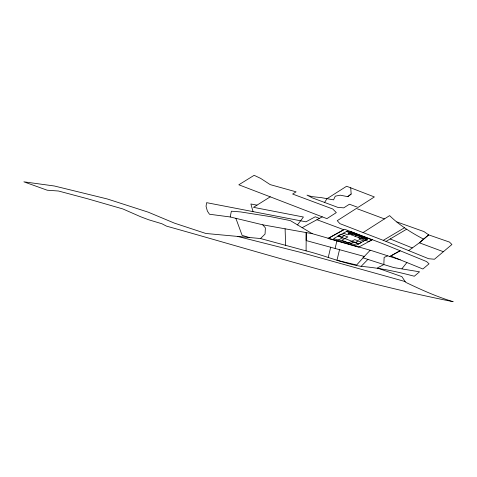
<?xml version="1.0" encoding="UTF-8"?>
<svg xmlns="http://www.w3.org/2000/svg" width="477" height="477" viewBox="0 0 477 477"><rect width="100%" height="100%" fill="white"/><g stroke="black" fill="none" stroke-linecap="round" stroke-linejoin="round"><path stroke-width="0.72" d="M306.097 250.884L260.508 238.536L205.843 233.474L174.487 223.158L148.252 212.176L107.265 198.957L54.36 185.994L23.85 181.826L47.217 190.216L58.492 191.015L87.506 198.748L122.863 208.95L140.781 216.802L148.591 219.742L161.941 223.767L166.527 226.14C261.682 252.715 356.134 282.384 453.15 301.691C436.735 296.742 421.078 289.7 405.647 282.301L401.884 276.636L377.331 267.991L383.848 264.55L393.746 267.567L419.545 271.812L414.304 276.237C396.864 271.568 379.12 267.877 361.125 266.363C342.2 263.119 324.628 255.463 306.097 250.884L306.21 232.585L306.162 240.563L364.315 256.459L356.635 264.997L336.959 260.293L339.546 249.596M319.411 218.4L315.279 216.785L305.936 221.823L206.63 202.665L206.046 206.314L207.382 211.096L209.481 214.245L230.194 216.963L231.375 211.204L240.533 211.913L270.608 216.665L290.326 220.607L312.191 233.658L371.684 250.652L400.221 259.834M328.224 257.556L330.686 247.14M335.122 248.368L336.869 240.968M324.557 202.433L327.037 198.682L346.624 186.251L374.379 196.941L357.994 207.417L349.432 204.228L343.75 207.859L337.746 207.352L312.411 197.907L307.003 195.105L311.624 196.584L321.242 197.621L333.56 199.869L335.283 196.166L340.214 195.176L347.769 196.667L351.155 194.032L350.732 187.777M297.481 224.929L303.414 217.017L253.496 207.334L270.262 196.828L326.894 218.639L336.327 212.605L332.773 209.009L292.622 194.044L296.086 191.832L270.22 184.629L260.645 178.386L254.14 175.309L238.822 184.79L270.262 196.828M401.974 268.682L406.893 262.529M370.134 250.312L363.015 257.824L383.848 264.55L384.116 257.377L387.485 255.976M361.125 266.363L367.94 259.345M260.508 238.536L265.057 234.076L265.391 227.911L262.749 224.81L230.194 216.963M408.64 250.604L419.372 242.805L428.668 234.875L449.471 242.077L451.91 244.504L434.446 259.238L428.608 258.719L386.042 241.416L339.88 223.641L337.245 220.678L356.373 208.455L384.438 218.913M347.769 196.667L351.15 194.032M363.075 232.573L389.59 215.616C399.595 225.365 411.347 232.722 423.642 239.168M383.269 240.348L404.448 227.779M386.042 241.416L406.499 229.276M372.245 239.74L358.674 247.134L328.122 238.44L344.615 229.258L382.429 243.52L426.581 261.563L429.026 263.811L422.884 268.998L390.723 255.988L400.114 250.753L389.596 256.614M341.288 237.313L344.382 235.59M338.42 240.02L342.808 237.582L338.515 235.918M350.768 233.152L347.757 234.827L343.464 233.164M351.549 234.869L354.644 233.146M355.001 236.204L358.096 234.487M358.46 237.546L361.554 235.823M350.833 243.55L353.862 241.863L358.841 243.795M361.793 237.451L358.811 239.108L363.79 241.04M355.109 242.674L358.203 240.951M361.912 238.882L365.006 237.164M365.37 240.223L368.465 238.5M328.122 238.44L343.792 229.723L316.966 219.718M302.132 227.708L322.273 216.856M262.749 224.81L312.191 233.658M256.984 205.152L250.89 203.977L253.019 211.609M237.761 236.473L300.599 252.363L405.146 281.549M249.244 237.516L242.125 235.376L235.871 218.335M396.876 221.942L423.946 231.566L428.668 234.875L419.372 242.805L443.377 251.707M344.919 238.554L351.829 241.237M344.746 238.655L337.835 235.972L340.924 234.255L347.834 236.932L341.824 240.277L348.735 242.954L354.745 239.609L361.655 242.286L358.561 244.009L351.65 241.332M346.493 231.482L366.759 239.388M390.186 238.959L412.313 247.933M285.097 228.799L285.657 245.351M347.173 231.101L333.602 238.649L356.42 245.142L367.499 238.977L347.173 231.101M351.185 231.804L348.091 233.527L368.822 241.565L371.917 239.842L351.185 231.804"/></g></svg>
